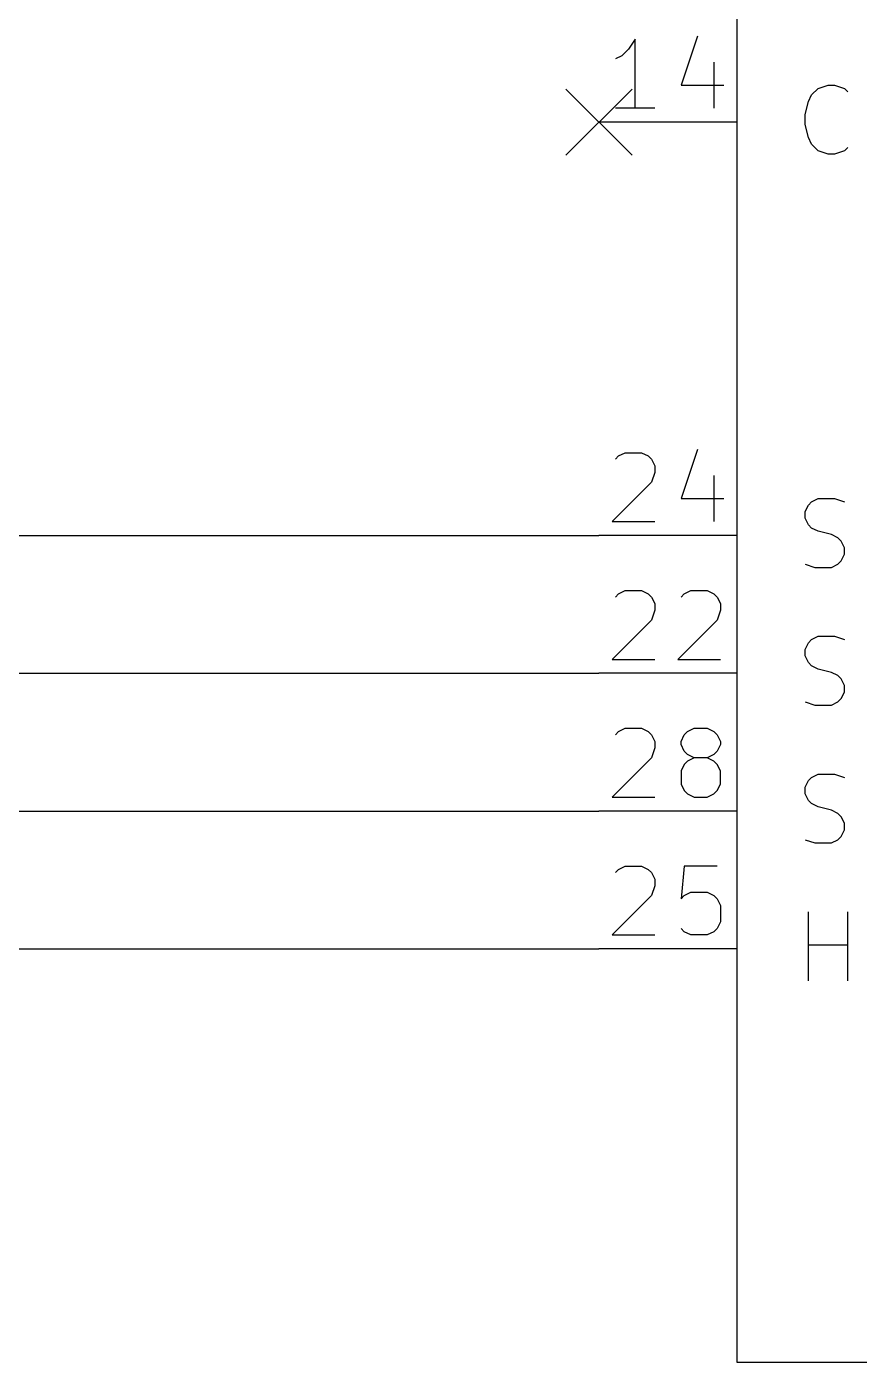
# Model space of a CAD drawing. Extents: x 0.4 to 11.3, y -7.9 to -0.4.
# Drawn here: x 5.785 to 6.389, y -5.65 to -4.681 of the extents above; entities that cross this region are included whole.
import ezdxf

# ---------------------------------------------------------------- set-up
doc = ezdxf.new("R2010")
doc.units = 0
doc.header["$MEASUREMENT"] = 0
for name, color, linetype in [('BLUE2', 5, 'CONTINUOUS'), ('CYAN2', 4, 'CONTINUOUS'), ('GREEN3', 91, 'CONTINUOUS'), ('LYELLOW', 51, 'CONTINUOUS'), ('RED2', 1, 'CONTINUOUS'), ('RED3', 11, 'CONTINUOUS')]:
    doc.layers.add(name, color=color, linetype=linetype)

msp = doc.modelspace()

# ---------------------------------------------------------------- linework, layer by layer
at = {"layer": 'BLUE2', "linetype": 'CONTINUOUS'}
for p, q in [((6.176, -4.726), (6.224, -4.774)), ((6.224, -4.726), (6.176, -4.774))]:
    msp.add_line(p, q, dxfattribs=at)
at = {"layer": 'CYAN2', "linetype": 'CONTINUOUS'}
for p, q in [((6.35428, -4.73028), (6.35905, -4.72551)), ((6.35428, -4.73028), (6.35905, -4.72551)), ((6.35905, -4.72551), (6.36619, -4.72313)), ((6.35905, -4.72551), (6.36619, -4.72313)), ((6.36619, -4.72313), (6.37095, -4.72313)), ((6.36619, -4.72313), (6.37095, -4.72313)), ((6.37095, -4.72313), (6.37809, -4.72551)), ((6.37095, -4.72313), (6.37809, -4.72551)), ((6.37809, -4.72551), (6.38047, -4.72789)), ((6.37809, -4.72551), (6.38047, -4.72789)), ((6.34952, -4.74456), (6.3519, -4.73504)), ((6.34952, -4.74456), (6.3519, -4.73504)), ((6.3519, -4.73504), (6.35428, -4.73028)), ((6.3519, -4.73504), (6.35428, -4.73028)), ((6.34952, -4.7517), (6.34952, -4.74456)), ((6.34952, -4.7517), (6.34952, -4.74456)), ((6.3519, -4.76122), (6.34952, -4.7517)), ((6.3519, -4.76122), (6.34952, -4.7517)), ((6.35428, -4.76599), (6.3519, -4.76122)), ((6.35428, -4.76599), (6.3519, -4.76122)), ((6.35905, -4.77075), (6.35428, -4.76599)), ((6.35905, -4.77075), (6.35428, -4.76599)), ((6.38047, -4.76837), (6.37809, -4.77075)), ((6.38047, -4.76837), (6.37809, -4.77075)), ((6.36619, -4.77313), (6.35905, -4.77075)), ((6.36619, -4.77313), (6.35905, -4.77075)), ((6.37095, -4.77313), (6.36619, -4.77313)), ((6.37095, -4.77313), (6.36619, -4.77313)), ((6.37809, -4.77075), (6.37095, -4.77313)), ((6.37809, -4.77075), (6.37095, -4.77313)), ((6.34952, -5.03265), (6.3519, -5.02789)), ((6.34952, -5.03265), (6.3519, -5.02789)), ((6.3519, -5.02789), (6.35428, -5.02551)), ((6.3519, -5.02789), (6.35428, -5.02551)), ((6.35428, -5.02551), (6.35905, -5.02313)), ((6.35428, -5.02551), (6.35905, -5.02313)), ((6.35905, -5.02313), (6.37095, -5.02313)), ((6.35905, -5.02313), (6.37095, -5.02313)), ((6.37095, -5.02313), (6.37809, -5.02551)), ((6.37095, -5.02313), (6.37809, -5.02551)), ((6.34952, -5.03742), (6.34952, -5.03265)), ((6.34952, -5.03742), (6.34952, -5.03265)), ((6.3519, -5.04218), (6.34952, -5.03742)), ((6.3519, -5.04218), (6.34952, -5.03742)), ((6.35428, -5.04456), (6.3519, -5.04218)), ((6.35428, -5.04456), (6.3519, -5.04218)), ((6.35905, -5.04694), (6.35428, -5.04456)), ((6.35905, -5.04694), (6.35428, -5.04456)), ((6.36857, -5.04932), (6.35905, -5.04694)), ((6.36857, -5.04932), (6.35905, -5.04694)), ((6.37333, -5.0517), (6.36857, -5.04932)), ((6.37333, -5.0517), (6.36857, -5.04932)), ((6.37571, -5.05408), (6.37333, -5.0517)), ((6.37571, -5.05408), (6.37333, -5.0517)), ((6.37809, -5.05885), (6.37571, -5.05408)), ((6.37809, -5.05885), (6.37571, -5.05408)), ((6.37809, -5.06361), (6.37809, -5.05885)), ((6.37809, -5.06361), (6.37809, -5.05885)), ((6.37333, -5.07075), (6.37571, -5.06837)), ((6.37333, -5.07075), (6.37571, -5.06837)), ((6.37571, -5.06837), (6.37809, -5.06361)), ((6.37571, -5.06837), (6.37809, -5.06361)), ((6.34952, -5.07075), (6.35667, -5.07313)), ((6.34952, -5.07075), (6.35667, -5.07313)), ((6.35667, -5.07313), (6.36857, -5.07313)), ((6.35667, -5.07313), (6.36857, -5.07313)), ((6.36857, -5.07313), (6.37333, -5.07075)), ((6.36857, -5.07313), (6.37333, -5.07075)), ((6.3519, -5.12789), (6.35428, -5.12551)), ((6.3519, -5.12789), (6.35428, -5.12551)), ((6.35428, -5.12551), (6.35905, -5.12313)), ((6.35428, -5.12551), (6.35905, -5.12313)), ((6.35905, -5.12313), (6.37095, -5.12313)), ((6.35905, -5.12313), (6.37095, -5.12313)), ((6.37095, -5.12313), (6.37809, -5.12551)), ((6.37095, -5.12313), (6.37809, -5.12551)), ((6.34952, -5.13265), (6.3519, -5.12789)), ((6.34952, -5.13265), (6.3519, -5.12789)), ((6.34952, -5.13742), (6.34952, -5.13265)), ((6.34952, -5.13742), (6.34952, -5.13265)), ((6.3519, -5.14218), (6.34952, -5.13742)), ((6.3519, -5.14218), (6.34952, -5.13742)), ((6.35428, -5.14456), (6.3519, -5.14218)), ((6.35428, -5.14456), (6.3519, -5.14218)), ((6.35905, -5.14694), (6.35428, -5.14456)), ((6.35905, -5.14694), (6.35428, -5.14456)), ((6.36857, -5.14932), (6.35905, -5.14694)), ((6.36857, -5.14932), (6.35905, -5.14694)), ((6.37333, -5.1517), (6.36857, -5.14932)), ((6.37333, -5.1517), (6.36857, -5.14932)), ((6.37571, -5.15408), (6.37333, -5.1517)), ((6.37571, -5.15408), (6.37333, -5.1517)), ((6.37809, -5.15885), (6.37571, -5.15408)), ((6.37809, -5.15885), (6.37571, -5.15408)), ((6.37571, -5.16837), (6.37809, -5.16361)), ((6.37571, -5.16837), (6.37809, -5.16361)), ((6.37809, -5.16361), (6.37809, -5.15885)), ((6.37809, -5.16361), (6.37809, -5.15885)), ((6.34952, -5.17075), (6.35667, -5.17313)), ((6.34952, -5.17075), (6.35667, -5.17313)), ((6.35667, -5.17313), (6.36857, -5.17313)), ((6.35667, -5.17313), (6.36857, -5.17313)), ((6.36857, -5.17313), (6.37333, -5.17075)), ((6.36857, -5.17313), (6.37333, -5.17075)), ((6.37333, -5.17075), (6.37571, -5.16837)), ((6.37333, -5.17075), (6.37571, -5.16837)), ((6.35428, -5.22551), (6.35905, -5.22313)), ((6.35428, -5.22551), (6.35905, -5.22313)), ((6.35905, -5.22313), (6.37095, -5.22313)), ((6.35905, -5.22313), (6.37095, -5.22313)), ((6.37095, -5.22313), (6.37809, -5.22551)), ((6.37095, -5.22313), (6.37809, -5.22551)), ((6.34952, -5.23265), (6.3519, -5.22789)), ((6.34952, -5.23265), (6.3519, -5.22789)), ((6.34952, -5.23742), (6.34952, -5.23265)), ((6.34952, -5.23742), (6.34952, -5.23265)), ((6.3519, -5.22789), (6.35428, -5.22551)), ((6.3519, -5.22789), (6.35428, -5.22551)), ((6.3519, -5.24218), (6.34952, -5.23742)), ((6.3519, -5.24218), (6.34952, -5.23742)), ((6.35428, -5.24456), (6.3519, -5.24218)), ((6.35428, -5.24456), (6.3519, -5.24218)), ((6.35905, -5.24694), (6.35428, -5.24456)), ((6.35905, -5.24694), (6.35428, -5.24456)), ((6.36857, -5.24932), (6.35905, -5.24694)), ((6.36857, -5.24932), (6.35905, -5.24694)), ((6.37333, -5.2517), (6.36857, -5.24932)), ((6.37333, -5.2517), (6.36857, -5.24932)), ((6.37571, -5.25408), (6.37333, -5.2517)), ((6.37571, -5.25408), (6.37333, -5.2517)), ((6.37809, -5.25885), (6.37571, -5.25408)), ((6.37809, -5.25885), (6.37571, -5.25408)), ((6.37809, -5.26361), (6.37809, -5.25885)), ((6.37809, -5.26361), (6.37809, -5.25885)), ((6.34952, -5.27075), (6.35667, -5.27313)), ((6.34952, -5.27075), (6.35667, -5.27313)), ((6.36857, -5.27313), (6.37333, -5.27075)), ((6.36857, -5.27313), (6.37333, -5.27075)), ((6.37333, -5.27075), (6.37571, -5.26837)), ((6.37333, -5.27075), (6.37571, -5.26837)), ((6.37571, -5.26837), (6.37809, -5.26361)), ((6.37571, -5.26837), (6.37809, -5.26361)), ((6.35667, -5.27313), (6.36857, -5.27313)), ((6.35667, -5.27313), (6.36857, -5.27313)), ((6.3519, -5.37313), (6.3519, -5.32313)), ((6.3519, -5.37313), (6.3519, -5.32313)), ((6.38047, -5.37313), (6.38047, -5.32313)), ((6.38047, -5.37313), (6.38047, -5.32313)), ((6.3519, -5.34694), (6.38047, -5.34694)), ((6.3519, -5.34694), (6.38047, -5.34694))]:
    msp.add_line(p, q, dxfattribs=at)
at = {"layer": 'GREEN3', "linetype": 'CONTINUOUS'}
for p, q in [((5.55, -5.05), (6.2, -5.05)), ((5.35, -5.15), (6.2, -5.15)), ((5.15, -5.25), (6.2, -5.25)), ((4.95, -5.35), (6.2, -5.35))]:
    msp.add_line(p, q, dxfattribs=at)
at = {"layer": 'LYELLOW', "linetype": 'CONTINUOUS'}
for p, q in [((6.3, -2.85), (6.3, -5.65)), ((6.3, -5.65), (8.3, -5.65))]:
    msp.add_line(p, q, dxfattribs=at)
at = {"layer": 'RED2', "linetype": 'CONTINUOUS'}
for p, q in [((6.3, -2.85), (6.3, -5.65)), ((6.3, -4.75), (6.2, -4.75)), ((6.3, -4.75), (6.2, -4.75)), ((6.3, -5.05), (6.2, -5.05)), ((6.3, -5.05), (6.2, -5.05)), ((6.3, -5.15), (6.2, -5.15)), ((6.3, -5.15), (6.2, -5.15)), ((6.3, -5.25), (6.2, -5.25)), ((6.3, -5.25), (6.2, -5.25)), ((6.3, -5.35), (6.2, -5.35)), ((6.3, -5.35), (6.2, -5.35)), ((6.3, -5.65), (8.3, -5.65))]:
    msp.add_line(p, q, dxfattribs=at)
at = {"layer": 'RED3', "linetype": 'CONTINUOUS'}
for p, q in [((6.22619, -4.68988), (6.22143, -4.69702)), ((6.22619, -4.68988), (6.22143, -4.69702)), ((6.22619, -4.73988), (6.22619, -4.68988)), ((6.22619, -4.73988), (6.22619, -4.68988)), ((6.27143, -4.6875), (6.25952, -4.72321)), ((6.27143, -4.6875), (6.25952, -4.72321)), ((6.22143, -4.69702), (6.21667, -4.70178)), ((6.22143, -4.69702), (6.21667, -4.70178)), ((6.21667, -4.70178), (6.21191, -4.70417)), ((6.21667, -4.70178), (6.21191, -4.70417)), ((6.28333, -4.70655), (6.28333, -4.73988)), ((6.28333, -4.70655), (6.28333, -4.73988)), ((6.25952, -4.72321), (6.29047, -4.72321)), ((6.25952, -4.72321), (6.29047, -4.72321)), ((6.24048, -4.73988), (6.21191, -4.73988)), ((6.24048, -4.73988), (6.21191, -4.73988)), ((6.21428, -4.99226), (6.21905, -4.98988)), ((6.21428, -4.99226), (6.21905, -4.98988)), ((6.21905, -4.98988), (6.23095, -4.98988)), ((6.21905, -4.98988), (6.23095, -4.98988)), ((6.23095, -4.98988), (6.23571, -4.99226)), ((6.23095, -4.98988), (6.23571, -4.99226)), ((6.27143, -4.9875), (6.25952, -5.02321)), ((6.27143, -4.9875), (6.25952, -5.02321)), ((6.21191, -4.99464), (6.21428, -4.99226)), ((6.21191, -4.99464), (6.21428, -4.99226)), ((6.23571, -4.99226), (6.23809, -4.99464)), ((6.23571, -4.99226), (6.23809, -4.99464)), ((6.23809, -4.99464), (6.24048, -4.9994)), ((6.23809, -4.99464), (6.24048, -4.9994)), ((6.24048, -4.9994), (6.24048, -5.00417)), ((6.24048, -4.9994), (6.24048, -5.00417)), ((6.24048, -5.00417), (6.23809, -5.01131)), ((6.24048, -5.00417), (6.23809, -5.01131)), ((6.28333, -5.00655), (6.28333, -5.03988)), ((6.28333, -5.00655), (6.28333, -5.03988)), ((6.23809, -5.01131), (6.20952, -5.03988)), ((6.23809, -5.01131), (6.20952, -5.03988)), ((6.25952, -5.02321), (6.29047, -5.02321)), ((6.25952, -5.02321), (6.29047, -5.02321)), ((6.20952, -5.03988), (6.24048, -5.03988)), ((6.20952, -5.03988), (6.24048, -5.03988)), ((6.21191, -5.09464), (6.21428, -5.09226)), ((6.21191, -5.09464), (6.21428, -5.09226)), ((6.21428, -5.09226), (6.21905, -5.08988)), ((6.21428, -5.09226), (6.21905, -5.08988)), ((6.21905, -5.08988), (6.23095, -5.08988)), ((6.21905, -5.08988), (6.23095, -5.08988)), ((6.23095, -5.08988), (6.23571, -5.09226)), ((6.23095, -5.08988), (6.23571, -5.09226)), ((6.23571, -5.09226), (6.23809, -5.09464)), ((6.23571, -5.09226), (6.23809, -5.09464)), ((6.23809, -5.09464), (6.24048, -5.0994)), ((6.23809, -5.09464), (6.24048, -5.0994)), ((6.25952, -5.09464), (6.2619, -5.09226)), ((6.25952, -5.09464), (6.2619, -5.09226)), ((6.2619, -5.09226), (6.26667, -5.08988)), ((6.2619, -5.09226), (6.26667, -5.08988)), ((6.26667, -5.08988), (6.27857, -5.08988)), ((6.26667, -5.08988), (6.27857, -5.08988)), ((6.27857, -5.08988), (6.28333, -5.09226)), ((6.27857, -5.08988), (6.28333, -5.09226)), ((6.28333, -5.09226), (6.28571, -5.09464)), ((6.28333, -5.09226), (6.28571, -5.09464)), ((6.28571, -5.09464), (6.28809, -5.0994)), ((6.28571, -5.09464), (6.28809, -5.0994)), ((6.24048, -5.10417), (6.23809, -5.11131)), ((6.24048, -5.10417), (6.23809, -5.11131)), ((6.24048, -5.0994), (6.24048, -5.10417)), ((6.24048, -5.0994), (6.24048, -5.10417)), ((6.28809, -5.10417), (6.28571, -5.11131)), ((6.28809, -5.10417), (6.28571, -5.11131)), ((6.28809, -5.0994), (6.28809, -5.10417)), ((6.28809, -5.0994), (6.28809, -5.10417)), ((6.23809, -5.11131), (6.20952, -5.13988)), ((6.23809, -5.11131), (6.20952, -5.13988)), ((6.28571, -5.11131), (6.25714, -5.13988)), ((6.28571, -5.11131), (6.25714, -5.13988)), ((6.20952, -5.13988), (6.24048, -5.13988)), ((6.20952, -5.13988), (6.24048, -5.13988)), ((6.25714, -5.13988), (6.28809, -5.13988)), ((6.25714, -5.13988), (6.28809, -5.13988)), ((6.21191, -5.19464), (6.21428, -5.19226)), ((6.21191, -5.19464), (6.21428, -5.19226)), ((6.21428, -5.19226), (6.21905, -5.18988)), ((6.21428, -5.19226), (6.21905, -5.18988)), ((6.21905, -5.18988), (6.23095, -5.18988)), ((6.21905, -5.18988), (6.23095, -5.18988)), ((6.23095, -5.18988), (6.23571, -5.19226)), ((6.23095, -5.18988), (6.23571, -5.19226)), ((6.23571, -5.19226), (6.23809, -5.19464)), ((6.23571, -5.19226), (6.23809, -5.19464)), ((6.23809, -5.19464), (6.24048, -5.1994)), ((6.23809, -5.19464), (6.24048, -5.1994)), ((6.25952, -5.1994), (6.2619, -5.19464)), ((6.25952, -5.1994), (6.2619, -5.19464)), ((6.2619, -5.19464), (6.26428, -5.19226)), ((6.2619, -5.19464), (6.26428, -5.19226)), ((6.26428, -5.19226), (6.26905, -5.18988)), ((6.26428, -5.19226), (6.26905, -5.18988)), ((6.26905, -5.18988), (6.27857, -5.18988)), ((6.26905, -5.18988), (6.27857, -5.18988)), ((6.27857, -5.18988), (6.28333, -5.19226)), ((6.27857, -5.18988), (6.28333, -5.19226)), ((6.28333, -5.19226), (6.28571, -5.19464)), ((6.28333, -5.19226), (6.28571, -5.19464)), ((6.28571, -5.19464), (6.28809, -5.1994)), ((6.28571, -5.19464), (6.28809, -5.1994)), ((6.24048, -5.20417), (6.23809, -5.21131)), ((6.24048, -5.20417), (6.23809, -5.21131)), ((6.24048, -5.1994), (6.24048, -5.20417)), ((6.24048, -5.1994), (6.24048, -5.20417)), ((6.25952, -5.20178), (6.25952, -5.1994)), ((6.25952, -5.20178), (6.25952, -5.1994)), ((6.2619, -5.20655), (6.25952, -5.20178)), ((6.2619, -5.20655), (6.25952, -5.20178)), ((6.28809, -5.20178), (6.28571, -5.20655)), ((6.28809, -5.20178), (6.28571, -5.20655)), ((6.28809, -5.1994), (6.28809, -5.20178)), ((6.28809, -5.1994), (6.28809, -5.20178)), ((6.23809, -5.21131), (6.20952, -5.23988)), ((6.23809, -5.21131), (6.20952, -5.23988)), ((6.26428, -5.20893), (6.2619, -5.20655)), ((6.26428, -5.20893), (6.2619, -5.20655)), ((6.26428, -5.21369), (6.2619, -5.21607)), ((6.26428, -5.21369), (6.2619, -5.21607)), ((6.26905, -5.21131), (6.26428, -5.20893)), ((6.26905, -5.21131), (6.26428, -5.20893)), ((6.26905, -5.21131), (6.26428, -5.21369)), ((6.26905, -5.21131), (6.26428, -5.21369)), ((6.27857, -5.21131), (6.26905, -5.21131)), ((6.27857, -5.21131), (6.26905, -5.21131)), ((6.28333, -5.20893), (6.27857, -5.21131)), ((6.28333, -5.20893), (6.27857, -5.21131)), ((6.28333, -5.21369), (6.27857, -5.21131)), ((6.28333, -5.21369), (6.27857, -5.21131)), ((6.28571, -5.20655), (6.28333, -5.20893)), ((6.28571, -5.20655), (6.28333, -5.20893)), ((6.28571, -5.21607), (6.28333, -5.21369)), ((6.28571, -5.21607), (6.28333, -5.21369)), ((6.2619, -5.21607), (6.25952, -5.22083)), ((6.2619, -5.21607), (6.25952, -5.22083)), ((6.25952, -5.22083), (6.25952, -5.23035)), ((6.25952, -5.22083), (6.25952, -5.23035)), ((6.28809, -5.22083), (6.28571, -5.21607)), ((6.28809, -5.22083), (6.28571, -5.21607)), ((6.28809, -5.23035), (6.28809, -5.22083)), ((6.28809, -5.23035), (6.28809, -5.22083)), ((6.25952, -5.23035), (6.2619, -5.23512)), ((6.25952, -5.23035), (6.2619, -5.23512)), ((6.28571, -5.23512), (6.28809, -5.23035)), ((6.28571, -5.23512), (6.28809, -5.23035)), ((6.20952, -5.23988), (6.24048, -5.23988)), ((6.20952, -5.23988), (6.24048, -5.23988)), ((6.2619, -5.23512), (6.26428, -5.2375)), ((6.2619, -5.23512), (6.26428, -5.2375)), ((6.26428, -5.2375), (6.26905, -5.23988)), ((6.26428, -5.2375), (6.26905, -5.23988)), ((6.26905, -5.23988), (6.27857, -5.23988)), ((6.26905, -5.23988), (6.27857, -5.23988)), ((6.27857, -5.23988), (6.28333, -5.2375)), ((6.27857, -5.23988), (6.28333, -5.2375)), ((6.28333, -5.2375), (6.28571, -5.23512)), ((6.28333, -5.2375), (6.28571, -5.23512)), ((6.21428, -5.29226), (6.21905, -5.28988)), ((6.21428, -5.29226), (6.21905, -5.28988)), ((6.21905, -5.28988), (6.23095, -5.28988)), ((6.21905, -5.28988), (6.23095, -5.28988)), ((6.23095, -5.28988), (6.23571, -5.29226)), ((6.23095, -5.28988), (6.23571, -5.29226)), ((6.2619, -5.28988), (6.25952, -5.31369)), ((6.2619, -5.28988), (6.25952, -5.31369)), ((6.28571, -5.28988), (6.2619, -5.28988)), ((6.28571, -5.28988), (6.2619, -5.28988)), ((6.21191, -5.29464), (6.21428, -5.29226)), ((6.21191, -5.29464), (6.21428, -5.29226)), ((6.23571, -5.29226), (6.23809, -5.29464)), ((6.23571, -5.29226), (6.23809, -5.29464)), ((6.23809, -5.29464), (6.24048, -5.2994)), ((6.23809, -5.29464), (6.24048, -5.2994)), ((6.24048, -5.2994), (6.24048, -5.30417)), ((6.24048, -5.2994), (6.24048, -5.30417)), ((6.23809, -5.31131), (6.20952, -5.33988)), ((6.23809, -5.31131), (6.20952, -5.33988)), ((6.24048, -5.30417), (6.23809, -5.31131)), ((6.24048, -5.30417), (6.23809, -5.31131)), ((6.25952, -5.31369), (6.2619, -5.31131)), ((6.25952, -5.31369), (6.2619, -5.31131)), ((6.2619, -5.31131), (6.26667, -5.30893)), ((6.2619, -5.31131), (6.26667, -5.30893)), ((6.26667, -5.30893), (6.27857, -5.30893)), ((6.26667, -5.30893), (6.27857, -5.30893)), ((6.27857, -5.30893), (6.28333, -5.31131)), ((6.27857, -5.30893), (6.28333, -5.31131)), ((6.28333, -5.31131), (6.28571, -5.31369)), ((6.28333, -5.31131), (6.28571, -5.31369)), ((6.28571, -5.31369), (6.28809, -5.31845)), ((6.28571, -5.31369), (6.28809, -5.31845)), ((6.28809, -5.31845), (6.28809, -5.33035)), ((6.28809, -5.31845), (6.28809, -5.33035)), ((6.28809, -5.33035), (6.28571, -5.33512)), ((6.28809, -5.33035), (6.28571, -5.33512)), ((6.20952, -5.33988), (6.24048, -5.33988)), ((6.20952, -5.33988), (6.24048, -5.33988)), ((6.2619, -5.3375), (6.25952, -5.33512)), ((6.2619, -5.3375), (6.25952, -5.33512)), ((6.26667, -5.33988), (6.2619, -5.3375)), ((6.26667, -5.33988), (6.2619, -5.3375)), ((6.27857, -5.33988), (6.26667, -5.33988)), ((6.27857, -5.33988), (6.26667, -5.33988)), ((6.28333, -5.3375), (6.27857, -5.33988)), ((6.28333, -5.3375), (6.27857, -5.33988)), ((6.28571, -5.33512), (6.28333, -5.3375)), ((6.28571, -5.33512), (6.28333, -5.3375))]:
    msp.add_line(p, q, dxfattribs=at)

doc.saveas('drawing.dxf')
